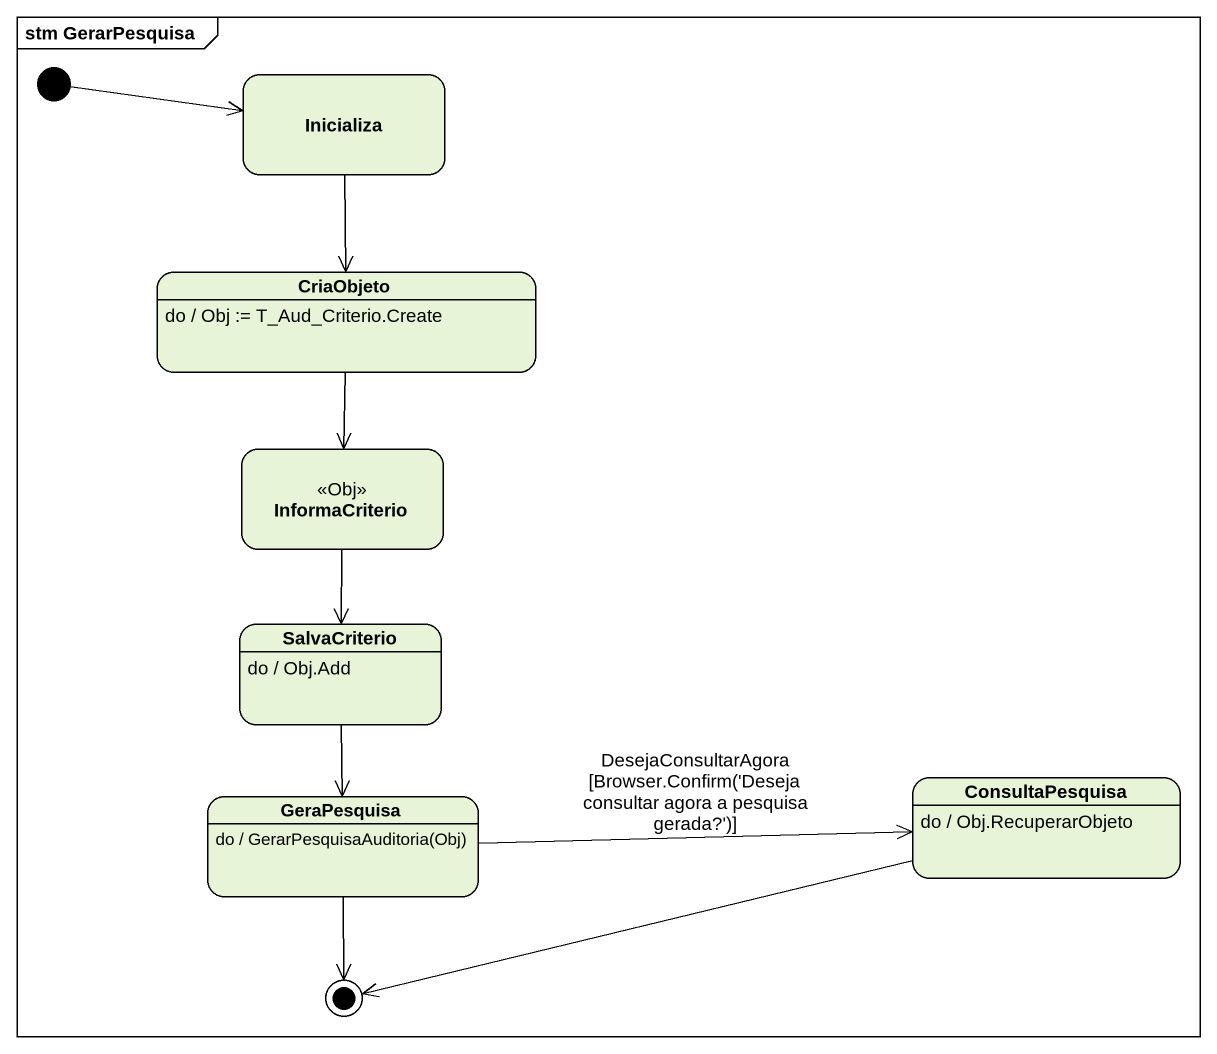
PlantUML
@startuml
mainframe stm GerarPesquisa
hide empty description
state Inicializa
state CriaObjeto
CriaObjeto : do / Obj := T_Aud_Criterio.Create
state InformaCriterio <<Obj>>
state SalvaCriterio
SalvaCriterio : do / Obj.Add
state GeraPesquisa
GeraPesquisa : do / GerarPesquisaAuditoria(Obj)
state ConsultaPesquisa
ConsultaPesquisa : do / Obj.RecuperarObjeto
[*] -right-> Inicializa
Inicializa --> CriaObjeto
CriaObjeto --> InformaCriterio
InformaCriterio --> SalvaCriterio
SalvaCriterio --> GeraPesquisa
GeraPesquisa -right-> ConsultaPesquisa : DesejaConsultarAgora [Browser.Confirm('Deseja consultar agora a pesquisa gerada?')]
GeraPesquisa --> [*]
ConsultaPesquisa -left-> [*]
@enduml
